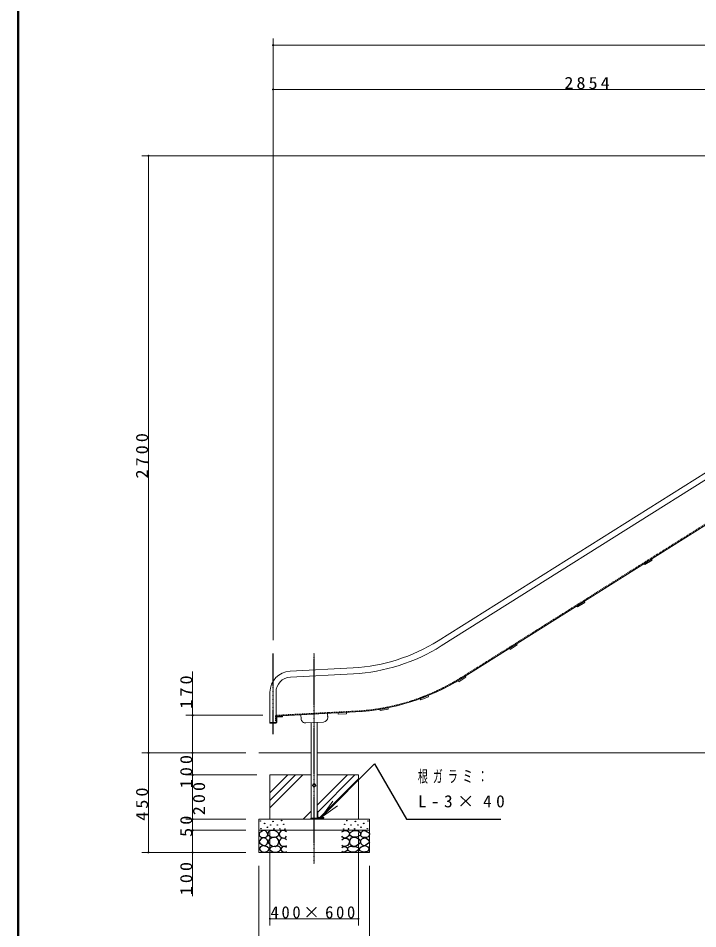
# Model space of a CAD drawing. Units: millimetres at full size. Extents: x -11723 to 28, y -1854 to 8010.
# Drawn here: x -11550 to -8476, y 1435 to 5552 of the extents above; entities that cross this region are included whole.
import ezdxf

# ---------------------------------------------------------------- set-up
doc = ezdxf.new("R2010")
doc.units = ezdxf.units.MM
doc.linetypes.add('USER2', pattern=[6, 3, -1, 1, -1])
doc.linetypes.add('USER4', pattern=[8, 5, -3])
for name, color, linetype, lineweight in [('A3図枠', 7, 'Continuous', 25), ('線', 2, 'Continuous', 25), ('補助', 2, 'Continuous', 13)]:
    doc.layers.add(name, color=color, linetype=linetype, lineweight=lineweight)
doc.styles.add('ＭＳ ゴシック', font='')
doc.styles.get('ＭＳ ゴシック').set_extended_font_data('MS Gothic')

# ---------------------------------------------------------------- blocks, each defined once
blk = doc.blocks.new('dimension_origin')
at = {"color": 0, "linetype": 'Continuous', "lineweight": -2}
blk.add_circle((0, 0), 1.25, dxfattribs=at)
blk = doc.blocks.new('open_arrow')
at = {"color": 0, "linetype": 'Continuous', "lineweight": -2}
blk.add_lwpolyline([(7.5, 1.25), (0, 0), (7.5, -1.25)], dxfattribs=at)

msp = doc.modelspace()

# ---------------------------------------------------------------- linework, layer by layer
at = {"layer": 'A3図枠', "lineweight": 50}
msp.add_line((-11550, 8010), (-11550, 0), dxfattribs=at)
at = {"layer": '線', "color": 7, "lineweight": 13}
for p, q in [((-9651.009, 2736.339), (-7708.107, 3957.483)), ((-9636.534, 2713.31), (-7690.047, 3936.707)), ((-9544.581, 2567.007), (-7600.171, 3789.099)), ((-10320.493, 2599.792), (-10034.85, 2614.762)), ((-10319.069, 2572.629), (-10033.426, 2587.599)), ((-10411.089, 2504.323), (-10411.089, 2363.895)), ((-10383.889, 2396.195), (-10383.889, 2504.323)), ((-9731.35, 2475.035), (-9729.171, 2469.444)), ((-9731.349, 2475.034), (-9695.943, 2488.832)), ((-9693.764, 2483.241), (-9729.171, 2469.444)), ((-9695.943, 2488.832), (-9693.764, 2483.241)), ((-9914.382, 2426.774), (-9877.01, 2433.653)), ((-9877.01, 2433.654), (-9875.924, 2427.752)), ((-10383.889, 2396.195), (-10024.383, 2415.036)), ((-10271.007, 2402.111), (-10270.065, 2384.135)), ((-10270.431, 2391.126), (-10270.065, 2384.135)), ((-10150.229, 2390.416), (-10151.172, 2408.391)), ((-10150.229, 2390.416), (-10150.596, 2397.406)), ((-10103.274, 2410.901), (-10102.96, 2404.909)), ((-10102.96, 2404.909), (-10065.012, 2406.898)), ((-10065.326, 2412.89), (-10065.012, 2406.898)), ((-9914.382, 2426.775), (-9913.296, 2420.873)), ((-9875.924, 2427.752), (-9913.296, 2420.873)), ((-10383.889, 2363.895), (-10411.089, 2363.895)), ((-10383.889, 2366.195), (-10383.889, 2363.895)), ((-10169.155, 2369.396), (-10249.046, 2365.209)), ((-10249.046, 2365.209), (-10169.155, 2369.396)), ((-10224.689, 2366.486), (-10224.689, 1934.998)), ((-10197.489, 2367.911), (-10197.489, 1934.998)), ((-10224.689, 2230), (-10461.089, 2230)), ((-7193.969, 2230), (-10197.489, 2230)), ((-10411.089, 1930), (-10411.089, 2130)), ((-10411.089, 2130), (-10224.689, 2130)), ((-10197.489, 2130), (-10011.089, 2130)), ((-10011.089, 2130), (-10011.089, 1930)), ((-10461.089, 1780), (-10461.089, 1930)), ((-9961.089, 1930), (-10461.089, 1930)), ((-9961.089, 1930), (-9961.089, 1780)), ((-9961.089, 1880), (-10461.089, 1880)), ((-9961.089, 1780), (-10461.089, 1780))]:
    msp.add_line(p, q, dxfattribs=at)
at = {"layer": '線', "color": 4, "linetype": 'USER4'}
for p, q in [((-9546.603, 2570.225), (-7553.127, 3823.155)), ((-10385.392, 2374.921), (-10385.389, 2399.921)), ((-10385.389, 2399.921), (-10024.582, 2418.831))]:
    msp.add_line(p, q, dxfattribs=at)
at = {"layer": '線', "color": 20, "linetype": 'USER2'}
for p, q in [((-10397.489, 2680), (-10397.389, 2680)), ((-10397.489, 2313.895), (-10397.489, 2680)), ((-10211.089, 1730), (-10211.089, 2680))]:
    msp.add_line(p, q, dxfattribs=at)
at = {"layer": '線'}
for p, q in [((-10383.889, 2366.195), (-10411.089, 2366.195)), ((-10224.689, 1934.998), (-10197.489, 1934.998))]:
    msp.add_line(p, q, dxfattribs=at)
at = {"layer": '線', "color": 7, "lineweight": 13}
for points in [[(-8718.243, 3086.374), (-8715.05, 3081.294), (-8682.877, 3101.515), (-8686.07, 3106.595)], [(-9023.04, 2894.804), (-9019.847, 2889.724), (-8987.674, 2909.945), (-8990.867, 2915.025)], [(-9327.837, 2703.235), (-9324.644, 2698.155), (-9292.471, 2718.376), (-9295.664, 2723.456)], [(-9560.668, 2556.897), (-9557.475, 2551.817), (-9525.302, 2572.038), (-9528.495, 2577.118)], [(-10383.889, 2396.195), (-10353.889, 2396.195), (-10353.889, 2395.195), (-10354.157, 2394.195), (-10354.889, 2393.463), (-10355.889, 2393.195), (-10376.889, 2393.195), (-10378.42, 2392.89), (-10379.718, 2392.023), (-10380.585, 2390.726), (-10380.889, 2389.195), (-10380.889, 2368.195), (-10381.157, 2367.195), (-10381.889, 2366.463), (-10382.889, 2366.195), (-10383.889, 2366.195)], [(-10197.489, 1934.998), (-10197.489, 1964.998), (-10196.489, 1964.998), (-10195.489, 1964.73), (-10194.757, 1963.998), (-10194.489, 1962.998), (-10194.489, 1941.998), (-10194.185, 1940.467), (-10193.318, 1939.169), (-10192.02, 1938.302), (-10190.489, 1937.998), (-10169.489, 1937.998), (-10168.489, 1937.73), (-10167.757, 1936.998), (-10167.489, 1935.998), (-10167.489, 1934.998)]]:
    msp.add_lwpolyline(points, close=True, dxfattribs=at)
at = {"layer": '線'}
for points in [[(-10224.689, 1934.998), (-10197.489, 1934.998), (-10197.489, 1933), (-10197.535, 1932.479), (-10197.67, 1931.974), (-10197.891, 1931.5), (-10198.191, 1931.072), (-10198.561, 1930.702), (-10198.989, 1930.402), (-10199.463, 1930.181), (-10199.968, 1930.046), (-10200.489, 1930), (-10221.689, 1930), (-10222.837, 1930.228), (-10223.811, 1930.879), (-10224.461, 1931.852), (-10224.689, 1933)], [(-10438.641, 1879.402), (-10445.103, 1876.862), (-10451.315, 1873.382), (-10457.173, 1869.344), (-10460.82, 1863.877), (-10459.808, 1856.294), (-10454.8, 1849.935), (-10447.934, 1847.345), (-10440.225, 1847.084), (-10432.613, 1847.688), (-10426.283, 1850.252), (-10422.531, 1855.538), (-10421.214, 1861.976), (-10422.062, 1867.181), (-10425.016, 1872.115), (-10431.176, 1876.942)], [(-10399.217, 1879.493), (-10404.121, 1878.876), (-10409.758, 1876.79), (-10417.729, 1871.002), (-10421.381, 1864.086), (-10420.506, 1860.124), (-10416.786, 1855.707), (-10407.295, 1850.934), (-10397.325, 1849.49), (-10389.974, 1849.318), (-10382.458, 1850.842), (-10374.859, 1855.456), (-10371.106, 1861.653), (-10372.075, 1866.306), (-10376.782, 1871.654), (-10387.45, 1877.861)], [(-10022.962, 1879.493), (-10018.058, 1878.876), (-10012.42, 1876.79), (-10004.449, 1871.002), (-10000.798, 1864.086), (-10001.672, 1860.124), (-10005.393, 1855.707), (-10014.884, 1850.934), (-10024.854, 1849.49), (-10032.204, 1849.318), (-10039.72, 1850.842), (-10047.319, 1855.456), (-10051.073, 1861.653), (-10050.104, 1866.306), (-10045.397, 1871.654), (-10034.728, 1877.861)], [(-9983.538, 1879.402), (-9977.076, 1876.862), (-9970.864, 1873.382), (-9965.006, 1869.344), (-9961.358, 1863.877), (-9962.37, 1856.294), (-9967.378, 1849.935), (-9974.244, 1847.345), (-9981.954, 1847.084), (-9989.566, 1847.688), (-9995.895, 1850.252), (-9999.648, 1855.538), (-10000.965, 1861.976), (-10000.116, 1867.181), (-9997.162, 1872.115), (-9991.003, 1876.942)], [(-10441.175, 1846.45), (-10446.504, 1843.657), (-10451.948, 1839.479), (-10458.397, 1832.659), (-10460.82, 1825.855), (-10457.192, 1821.027), (-10450.681, 1816.666), (-10444.043, 1812.379), (-10437.373, 1810.329), (-10429.729, 1812.776), (-10423.432, 1819.201), (-10420.326, 1827.478), (-10421.848, 1835.994), (-10430.006, 1843.245)], [(-10411.921, 1815.163), (-10399.332, 1808.307), (-10385.972, 1807.324), (-10375.688, 1814.778), (-10370.836, 1826.515), (-10373.116, 1837.293), (-10380.025, 1845.436), (-10388.851, 1848.869), (-10400.027, 1847.598), (-10413.782, 1839.543), (-10419.759, 1828.678), (-10417.123, 1821.484)], [(-10010.258, 1815.163), (-10022.847, 1808.307), (-10036.206, 1807.324), (-10046.49, 1814.778), (-10051.343, 1826.515), (-10049.062, 1837.293), (-10042.153, 1845.436), (-10033.328, 1848.869), (-10022.151, 1847.598), (-10008.397, 1839.543), (-10002.42, 1828.678), (-10005.055, 1821.484)], [(-9981.003, 1846.45), (-9975.674, 1843.657), (-9970.231, 1839.479), (-9963.782, 1832.659), (-9961.358, 1825.855), (-9964.986, 1821.027), (-9971.498, 1816.666), (-9978.135, 1812.379), (-9984.805, 1810.329), (-9992.45, 1812.776), (-9998.747, 1819.201), (-10001.853, 1827.478), (-10000.331, 1835.994), (-9992.173, 1843.245)], [(-10441.994, 1810.517), (-10453.314, 1804.498), (-10460.125, 1795.683), (-10451.639, 1784.413), (-10433.204, 1780.299), (-10418.85, 1786.41), (-10413.425, 1796.782), (-10424.206, 1805.89)], [(-10384.891, 1806.373), (-10392.426, 1806.999), (-10400.568, 1805.562), (-10409.496, 1801.504), (-10413.813, 1796.102), (-10411.126, 1791.419), (-10405.163, 1786.912), (-10398.685, 1783.068), (-10391.378, 1780.695), (-10379.529, 1780.928), (-10369.214, 1785.02), (-10364.51, 1789.827), (-10362.457, 1795.561), (-10363.516, 1800.709), (-10367.592, 1805.292), (-10375.99, 1807.832)], [(-10037.287, 1806.373), (-10029.753, 1806.999), (-10021.611, 1805.562), (-10012.683, 1801.504), (-10008.366, 1796.102), (-10011.053, 1791.419), (-10017.015, 1786.912), (-10023.494, 1783.068), (-10030.801, 1780.695), (-10042.649, 1780.928), (-10052.965, 1785.02), (-10057.668, 1789.827), (-10059.722, 1795.561), (-10058.663, 1800.709), (-10054.587, 1805.292), (-10046.188, 1807.832)], [(-9980.184, 1810.517), (-9968.865, 1804.498), (-9962.054, 1795.683), (-9970.54, 1784.413), (-9988.975, 1780.299), (-10003.329, 1786.41), (-10008.754, 1796.782), (-9997.972, 1805.89)]]:
    msp.add_lwpolyline(points, close=True, dxfattribs=at)
for points in [[(-10336.089, 1873.299), (-10344.516, 1878.154), (-10353.199, 1879.636), (-10358.819, 1877.948), (-10363.972, 1874.249), (-10368.444, 1868.941), (-10370.309, 1862.209), (-10366.641, 1853.439), (-10358.586, 1847), (-10350.287, 1844.621), (-10343.06, 1845.733), (-10339.01, 1849.109), (-10336.089, 1853.654)], [(-10086.089, 1873.299), (-10077.662, 1878.154), (-10068.979, 1879.636), (-10063.36, 1877.948), (-10058.207, 1874.249), (-10053.735, 1868.941), (-10051.869, 1862.209), (-10055.538, 1853.439), (-10063.593, 1847), (-10071.892, 1844.621), (-10079.118, 1845.733), (-10083.169, 1849.109), (-10086.089, 1853.654)], [(-10336.406, 1837.178), (-10343.547, 1842.64), (-10351.615, 1845.099), (-10358.32, 1843.875), (-10364.289, 1840.03), (-10368.681, 1834.248), (-10370.309, 1827.039), (-10367.645, 1818.431), (-10361.437, 1811.513), (-10353.798, 1807.642), (-10346.228, 1806.761), (-10341.075, 1808.2), (-10336.406, 1810.88)], [(-10085.773, 1837.178), (-10078.632, 1842.64), (-10070.564, 1845.099), (-10063.858, 1843.875), (-10057.89, 1840.03), (-10053.497, 1834.248), (-10051.869, 1827.039), (-10054.534, 1818.431), (-10060.741, 1811.513), (-10068.381, 1807.642), (-10075.95, 1806.761), (-10081.104, 1808.2), (-10085.773, 1810.88)], [(-10336.089, 1802.642), (-10342.107, 1805.96), (-10349.397, 1806.761), (-10358.113, 1802.427), (-10362.388, 1795.671), (-10361.775, 1792.001), (-10358.902, 1787.75), (-10351.74, 1782.278), (-10344.327, 1780.462), (-10340.031, 1781.514), (-10336.089, 1783.631)], [(-10086.089, 1802.642), (-10080.071, 1805.96), (-10072.782, 1806.761), (-10064.065, 1802.427), (-10059.791, 1795.671), (-10060.403, 1792.001), (-10063.276, 1787.75), (-10070.439, 1782.278), (-10077.851, 1780.462), (-10082.148, 1781.514), (-10086.089, 1783.631)]]:
    msp.add_lwpolyline(points, dxfattribs=at)
at = {"layer": '線', "color": 4, "linetype": 'USER4'}
msp.add_circle((-10211.089, 2083.485), 6.5, dxfattribs=at)
at = {"layer": '線'}
for centre in [(-10454.483, 1922.177), (-10435.472, 1910.77), (-10422.482, 1893.977), (-10408.54, 1903.483), (-10397.134, 1919.959), (-10377.593, 1903.549), (-10358.672, 1924.091), (-10348.672, 1907.063), (-10073.507, 1907.063), (-10063.506, 1924.091), (-10044.585, 1903.549), (-10025.045, 1919.959), (-10013.639, 1903.483), (-9999.697, 1893.977), (-9986.706, 1910.77), (-9967.696, 1922.177), (-10451.315, 1887.323), (-10393.648, 1886.373), (-10365.97, 1886.521), (-10343.806, 1885.98), (-10078.373, 1885.98), (-10056.208, 1886.521), (-10028.531, 1886.373), (-9970.864, 1887.323)]:
    msp.add_circle(centre, 1, dxfattribs=at)
at = {"layer": '線', "color": 7, "lineweight": 13}
for centre, radius, start, end in [((-10076.719, 3413.665), 800, 273, 302.15), ((-10076.719, 3413.665), 827.2, 273, 302.15), ((-10315.489, 2504.323), 95.6, 93, 180), ((-10315.489, 2504.323), 68.4, 93, 180), ((-10076.719, 3413.665), 1000, 273, 302.15), ((-10170.202, 2389.369), 20, 273, 3), ((-10170.202, 2389.369), 20, 273, 3), ((-10250.092, 2385.182), 20, 183, 273), ((-10250.092, 2385.182), 20, 183, 273)]:
    msp.add_arc(centre, radius, start, end, dxfattribs=at)
at = {"layer": '線', "color": 4, "linetype": 'USER4'}
msp.add_arc((-10076.719, 3413.665), 996.2, 273, 302.15, dxfattribs=at)
at = {"layer": '補助'}
for p, q in [((-10397.389, 2740), (-10397.389, 5460)), ((-10397.389, 5430), (-5787.943, 5430)), ((-10397.489, 2740), (-10397.489, 5260)), ((-10397.489, 5230), (-7543.169, 5230)), ((-7589.569, 4930), (-10991.089, 4930)), ((-10961.089, 2230), (-10961.089, 4930)), ((-10761.089, 2230), (-10761.089, 2597.571)), ((-10443.889, 2400), (-10791.089, 2400)), ((-10521.089, 2230), (-10991.089, 2230)), ((-10521.089, 2230), (-10991.089, 2230)), ((-10961.089, 1780), (-10961.089, 2230)), ((-10521.089, 2230), (-10791.089, 2230)), ((-10521.089, 2230), (-10791.089, 2230)), ((-10761.089, 2130), (-10761.089, 2230)), ((-10179.989, 1938), (-9937.989, 2180)), ((-10471.089, 2130), (-10791.089, 2130)), ((-10471.089, 2130), (-10791.089, 2130)), ((-10761.089, 1930), (-10761.089, 2130)), ((-10411.089, 1981.664), (-10262.753, 2130)), ((-10411.089, 2015.34), (-10296.429, 2130)), ((-10411.089, 2049.016), (-10330.105, 2130)), ((-10197.489, 1993.208), (-10060.698, 2130)), ((-10194.489, 1962.532), (-10027.022, 2130)), ((-10185.348, 1937.998), (-10011.089, 2112.256)), ((-10260.698, 1930), (-10224.689, 1966.008)), ((-10521.089, 1930), (-10791.089, 1930)), ((-10521.089, 1930), (-10791.089, 1930)), ((-10761.089, 1877), (-10761.089, 1933)), ((-10227.022, 1930), (-10224.628, 1932.394)), ((-10193.346, 1930), (-10188.348, 1934.998)), ((-10521.089, 1880), (-10791.089, 1880)), ((-10521.089, 1880), (-10791.089, 1880)), ((-10761.089, 1582.429), (-10761.089, 1880)), ((-10411.089, 1870), (-10411.089, 1450)), ((-10011.089, 1870), (-10011.089, 1450)), ((-10521.089, 1780), (-10991.089, 1780)), ((-10521.089, 1780), (-10791.089, 1780)), ((-10461.089, 1720), (-10461.089, 1250)), ((-9961.089, 1720), (-9961.089, 1250)), ((-10011.089, 1480), (-10411.089, 1480))]:
    msp.add_line(p, q, dxfattribs=at)
at = {"layer": '補助', "lineweight": 25}
for p, q in [((-9937.989, 2180), (-9793.652, 1930)), ((-9793.652, 1930), (-9733.652, 1930)), ((-9733.652, 1930), (-9367.068, 1930))]:
    msp.add_line(p, q, dxfattribs=at)

# ---------------------------------------------------------------- block references
at = {"layer": '補助', "xscale": 2, "yscale": 2}
for p in [(-10397.389, 5430), (-10397.489, 5230), (-10411.089, 1480)]:
    msp.add_blockref('dimension_origin', p, dxfattribs=at)
at = {"layer": '補助'}
for name, p, xscale, yscale, rotation in [('dimension_origin', (-10961.089, 4930), 2, 2, 270), ('dimension_origin', (-10761.089, 2400), 2, 2, 270), ('dimension_origin', (-10961.089, 2230), 2, 2, 90), ('dimension_origin', (-10961.089, 2230), 2, 2, 270), ('dimension_origin', (-10761.089, 2230), 2, 2, 270), ('dimension_origin', (-10761.089, 2230), 2, 2, 90), ('dimension_origin', (-10761.089, 2130), 2, 2, 270), ('dimension_origin', (-10761.089, 2130), 2, 2, 90), ('open_arrow', (-10179.989, 1938), 12, 12, 45), ('dimension_origin', (-10761.089, 1930), 2, 2, 90), ('dimension_origin', (-10761.089, 1930), 2, 2, 90), ('dimension_origin', (-10761.089, 1880), 2, 2, 270), ('dimension_origin', (-10761.089, 1880), 2, 2, 270), ('dimension_origin', (-10961.089, 1780), 2, 2, 90), ('dimension_origin', (-10761.089, 1780), 2, 2, 90), ('dimension_origin', (-10011.089, 1480), 2, 2, 180)]:
    msp.add_blockref(name, p, dxfattribs=dict(at, xscale=xscale, yscale=yscale, rotation=rotation))

# ---------------------------------------------------------------- texts
at = {"layer": '補助', "char_height": 54.99, "style": 'ＭＳ ゴシック'}
for s, insert, attachment_point in [('\\T1.33;\\W1.1;2854', (-8970.329, 5231), 8), ('\\T1.5;\\W0.6;根ガラミ：', (-9741.902, 2151.25), 1), ('\\T1.5;\\W1.05;L-3×40', (-9741.902, 2038.75), 1), ('\\T1.32;400×600', (-10211.089, 1481), 8)]:
    msp.add_mtext(s, dxfattribs=dict(at, insert=insert, attachment_point=attachment_point))
at = {"layer": '補助', "char_height": 54.99, "rotation": 90, "style": 'ＭＳ ゴシック'}
for s, insert, attachment_point in [('\\T1.33;\\W1.1;2700', (-10962.089, 3580), 8), ('\\T1.33;\\W1.1;170', (-10762.089, 2511.857), 8), ('\\T1.33;\\W1.1;100', (-10762.089, 2151.857), 8), ('\\T1.33;\\W1.1;450', (-10962.089, 2005), 8), ('\\T1.33;\\W1.1;200', (-10760.089, 2030), 2), ('\\T1.34;\\W1.1;50', (-10762.089, 1905), 8), ('\\T1.33;\\W1.1;100', (-10762.089, 1668.143), 8)]:
    msp.add_mtext(s, dxfattribs=dict(at, insert=insert, attachment_point=attachment_point))

doc.saveas('drawing.dxf')
